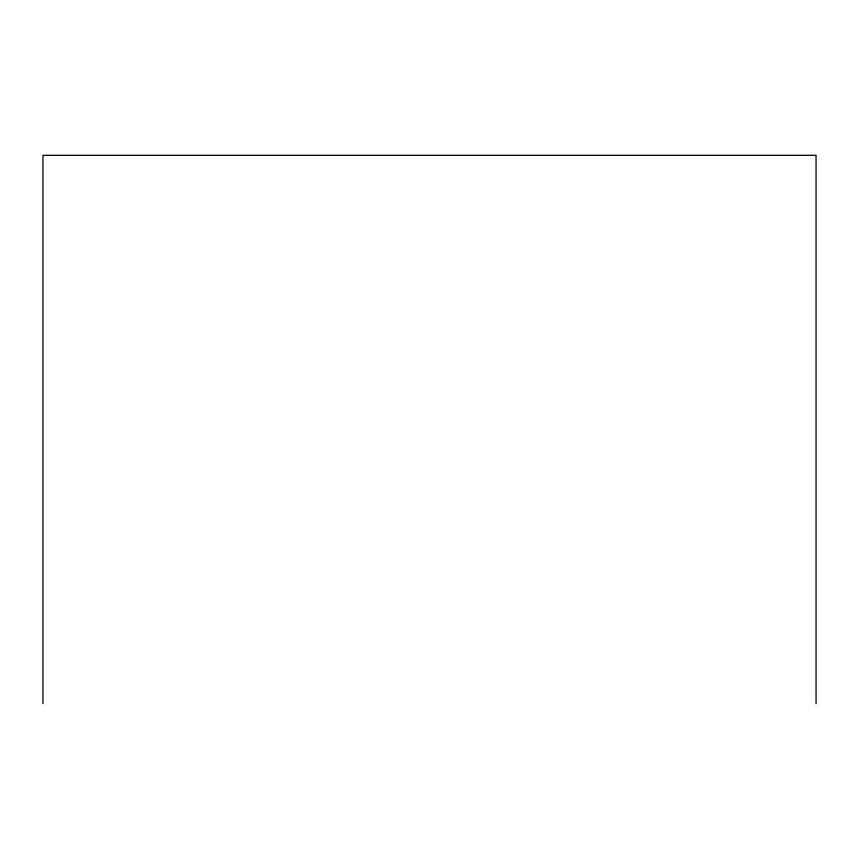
<?xml version="1.0" encoding="UTF-8"?>
<svg xmlns="http://www.w3.org/2000/svg" width="859" height="859" viewBox="0 0 859 859"><rect width="100%" height="100%" fill="white"/><g stroke="black" fill="none" stroke-linecap="round" stroke-linejoin="round"><path stroke-width="1.29" d="M816.05 703.693L816.05 155.307L42.95 155.307L42.95 703.693"/></g></svg>
